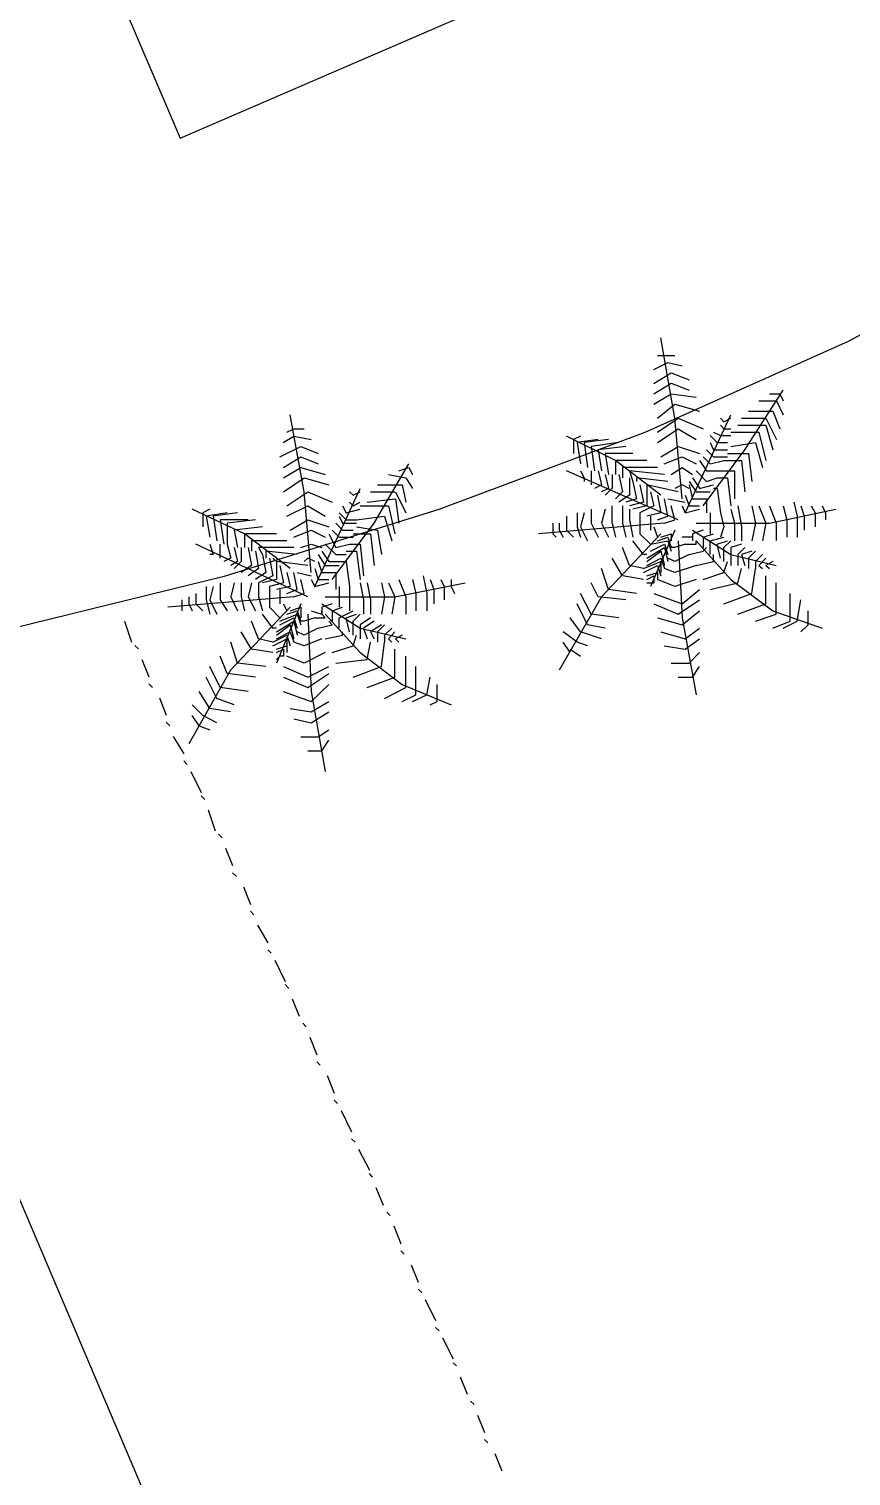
# Model space of a CAD drawing. Header units: millimetres. Extents: x -369 to -70, y -1414 to -1185.
# Drawn here: x -301.11 to -293.16, y -1338.97 to -1324.97 of the extents above; entities that cross this region are included whole.
import ezdxf

# ---------------------------------------------------------------- set-up
doc = ezdxf.new("R2010")
doc.units = ezdxf.units.MM
doc.header["$MEASUREMENT"] = 0
for name, color, linetype in [('10', 10, 'Continuous'), ('12', 12, 'Continuous'), ('14', 14, 'Continuous'), ('2', 2, 'Continuous'), ('64', 64, 'Continuous')]:
    doc.layers.add(name, color=color, linetype=linetype)

msp = doc.modelspace()

# ---------------------------------------------------------------- linework, layer by layer
at = {"layer": '10'}
msp.add_lwpolyline([(-298.057, -1322.099), (-300.83, -1323.25), (-299.647, -1326.023), (-296.906, -1324.841), (-298.057, -1322.099)], dxfattribs=at)
at = {"layer": '12'}
for points in [[(-300.187, -1330.695), (-300.119, -1330.899)], [(-300.051, -1330.963), (-300.087, -1330.931)], [(-300.019, -1331.067), (-299.951, -1331.235)], [(-299.915, -1331.339), (-299.951, -1331.303)], [(-299.847, -1331.439), (-299.783, -1331.606)], [(-299.747, -1331.71), (-299.783, -1331.674)], [(-299.715, -1331.81), (-299.612, -1331.978)], [(-299.58, -1332.082), (-299.612, -1332.046)], [(-299.544, -1332.15), (-299.444, -1332.354)], [(-299.408, -1332.422), (-299.444, -1332.386)], [(-299.376, -1332.522), (-299.308, -1332.725)], [(-299.24, -1332.793), (-299.276, -1332.757)], [(-299.208, -1332.893), (-299.14, -1333.061)], [(-299.104, -1333.165), (-299.14, -1333.129)], [(-299.036, -1333.265), (-298.968, -1333.437)], [(-298.936, -1333.537), (-298.968, -1333.501)], [(-298.9, -1333.637), (-298.8, -1333.808)], [(-298.768, -1333.908), (-298.8, -1333.876)], [(-298.732, -1333.976), (-298.632, -1334.18)], [(-298.596, -1334.248), (-298.632, -1334.212)], [(-298.564, -1334.348), (-298.497, -1334.516)], [(-298.429, -1334.62), (-298.461, -1334.584)], [(-298.393, -1334.72), (-298.325, -1334.891)], [(-298.293, -1334.991), (-298.325, -1334.959)], [(-298.225, -1335.091), (-298.157, -1335.263)], [(-298.125, -1335.363), (-298.157, -1335.331)], [(-298.089, -1335.431), (-297.989, -1335.635)], [(-297.953, -1335.735), (-297.989, -1335.703)], [(-297.921, -1335.803), (-297.817, -1336.006)], [(-297.785, -1336.074), (-297.817, -1336.038)], [(-297.753, -1336.174), (-297.685, -1336.346)], [(-297.617, -1336.446), (-297.649, -1336.414)], [(-297.581, -1336.546), (-297.513, -1336.718)], [(-297.481, -1336.818), (-297.513, -1336.786)], [(-297.414, -1336.922), (-297.346, -1337.089)], [(-297.31, -1337.189), (-297.346, -1337.157)], [(-297.278, -1337.257), (-297.178, -1337.461)], [(-297.142, -1337.561), (-297.178, -1337.529)], [(-297.11, -1337.629), (-297.006, -1337.833)], [(-296.974, -1337.901), (-297.006, -1337.869)], [(-296.938, -1338.005), (-296.87, -1338.172)], [(-296.802, -1338.272), (-296.838, -1338.24)], [(-296.77, -1338.376), (-296.702, -1338.544)], [(-296.67, -1338.644), (-296.702, -1338.612)], [(-296.602, -1338.748), (-296.534, -1338.916)]]:
    msp.add_lwpolyline(points, dxfattribs=at)
at = {"layer": '14'}
msp.add_lwpolyline([(-318.63, -1295.267), (-294.336, -1352.451)], dxfattribs=at)
at = {"layer": '2'}
msp.add_lwpolyline([(-303.4, -1331.135), (-301.27, -1330.763), (-299.208, -1330.256), (-297.142, -1329.612), (-295.148, -1328.869), (-293.181, -1327.986), (-291.287, -1326.971), (-289.461, -1325.888), (-287.702, -1324.637), (-286.012, -1323.318)], dxfattribs=at)
at = {"layer": '64'}
for points in [[(-294.792, -1329.512), (-294.86, -1328.733), (-294.996, -1327.954)], [(-295.028, -1328.126), (-294.964, -1328.126), (-294.964, -1328.126), (-294.86, -1328.126)], [(-295.064, -1328.261), (-294.928, -1328.193), (-294.792, -1328.225)], [(-295.064, -1328.397), (-294.896, -1328.293)], [(-294.896, -1328.293), (-294.724, -1328.361)], [(-295.064, -1328.497), (-294.896, -1328.393)], [(-294.896, -1328.393), (-294.724, -1328.461)], [(-294.588, -1329.58), (-294.184, -1329.037), (-293.813, -1328.461)], [(-295.064, -1328.597), (-294.896, -1328.497)], [(-295.028, -1328.733), (-294.86, -1328.597)], [(-294.896, -1328.497), (-294.656, -1328.529)], [(-294.86, -1328.597), (-294.624, -1328.665)], [(-294.049, -1328.565), (-293.881, -1328.565)], [(-293.945, -1328.497), (-293.845, -1328.497)], [(-293.877, -1328.565), (-293.813, -1328.701)], [(-293.845, -1328.497), (-293.813, -1328.565)], [(-298.381, -1330.224), (-298.449, -1329.444), (-298.584, -1328.701)], [(-295.028, -1328.869), (-294.828, -1328.733)], [(-294.828, -1328.733), (-294.588, -1328.837)], [(-294.76, -1329.648), (-294.32, -1328.701)], [(-294.42, -1328.733), (-294.388, -1328.769)], [(-294.388, -1328.769), (-294.32, -1328.733)], [(-294.216, -1328.733), (-293.981, -1328.733)], [(-294.148, -1328.665), (-293.913, -1328.665)], [(-293.981, -1328.733), (-293.877, -1328.937)], [(-293.913, -1328.665), (-293.845, -1328.837)], [(-298.616, -1328.869), (-298.548, -1328.837), (-298.548, -1328.837), (-298.449, -1328.837)], [(-295.028, -1328.969), (-294.828, -1328.837)], [(-294.828, -1328.837), (-294.656, -1328.937)], [(-294.488, -1328.869), (-294.42, -1328.901)], [(-294.42, -1328.801), (-294.388, -1328.837)], [(-294.388, -1328.837), (-294.32, -1328.837)], [(-294.32, -1328.869), (-294.049, -1328.869)], [(-294.252, -1328.801), (-293.981, -1328.801)], [(-294.049, -1328.869), (-293.981, -1329.141)], [(-293.981, -1328.801), (-293.913, -1329.037)], [(-298.684, -1329.105), (-298.481, -1329.005)], [(-298.652, -1328.969), (-298.548, -1328.905), (-298.381, -1328.937)], [(-298.481, -1329.005), (-298.313, -1329.073)], [(-294.996, -1329.476), (-295.435, -1329.141), (-295.911, -1328.905)], [(-295.775, -1328.905), (-295.843, -1328.937), (-295.843, -1328.937), (-295.843, -1329.073)], [(-295.603, -1328.937), (-295.807, -1328.969)], [(-295.807, -1328.969), (-295.775, -1329.173)], [(-295.503, -1328.937), (-295.739, -1328.969)], [(-295.739, -1328.969), (-295.707, -1329.209)], [(-295.403, -1328.969), (-295.671, -1329.005)], [(-295.671, -1329.005), (-295.639, -1329.241)], [(-295.335, -1329.005), (-295.603, -1329.037), (-295.603, -1329.037), (-295.571, -1329.241)], [(-294.996, -1329.105), (-294.828, -1329.005)], [(-294.828, -1329.005), (-294.624, -1329.073)], [(-294.52, -1328.901), (-294.452, -1328.969)], [(-294.52, -1328.969), (-294.488, -1329.037)], [(-294.452, -1328.969), (-294.352, -1328.969)], [(-294.42, -1328.901), (-294.32, -1328.901)], [(-294.32, -1329.005), (-294.081, -1328.969)], [(-294.081, -1328.969), (-294.013, -1329.209)], [(-298.648, -1329.209), (-298.481, -1329.105)], [(-298.481, -1329.105), (-298.313, -1329.173)], [(-295.267, -1329.073), (-295.535, -1329.073), (-295.535, -1329.073), (-295.503, -1329.276)], [(-295.435, -1329.141), (-295.435, -1329.276)], [(-295.132, -1329.141), (-295.435, -1329.141)], [(-294.964, -1329.173), (-294.792, -1329.105)], [(-294.792, -1329.105), (-294.656, -1329.173)], [(-294.624, -1329.141), (-294.556, -1329.241)], [(-294.588, -1329.105), (-294.52, -1329.173)], [(-294.556, -1329.037), (-294.488, -1329.105)], [(-294.52, -1329.173), (-294.388, -1329.141)], [(-294.488, -1329.037), (-294.352, -1329.037)], [(-294.488, -1329.105), (-294.352, -1329.105)], [(-294.388, -1329.141), (-294.216, -1329.141)], [(-294.352, -1329.073), (-294.148, -1329.073)], [(-294.216, -1329.141), (-294.184, -1329.444)], [(-294.148, -1329.073), (-294.117, -1329.344)], [(-298.648, -1329.308), (-298.481, -1329.209)], [(-298.481, -1329.209), (-298.245, -1329.276)], [(-298.177, -1330.292), (-297.769, -1329.748), (-297.434, -1329.173)], [(-297.633, -1329.276), (-297.465, -1329.308)], [(-297.533, -1329.241), (-297.434, -1329.209)], [(-297.434, -1329.209), (-297.398, -1329.276)], [(-294.828, -1329.716), (-295.911, -1329.241)], [(-295.775, -1329.241), (-295.739, -1329.308), (-295.739, -1329.308), (-295.739, -1329.344)], [(-295.671, -1329.241), (-295.671, -1329.344), (-295.671, -1329.344), (-295.671, -1329.376)], [(-295.603, -1329.241), (-295.571, -1329.376)], [(-295.535, -1329.276), (-295.503, -1329.412)], [(-295.467, -1329.276), (-295.467, -1329.412)], [(-295.403, -1329.276), (-295.367, -1329.444)], [(-295.367, -1329.209), (-295.367, -1329.308)], [(-295.028, -1329.209), (-295.367, -1329.209)], [(-295.299, -1329.241), (-295.267, -1329.344)], [(-294.96, -1329.276), (-295.299, -1329.241)], [(-294.896, -1329.276), (-294.792, -1329.209)], [(-294.792, -1329.209), (-294.692, -1329.276)], [(-294.656, -1329.241), (-294.556, -1329.344)], [(-294.556, -1329.241), (-294.42, -1329.241)], [(-294.42, -1329.241), (-294.284, -1329.241)], [(-294.284, -1329.241), (-294.284, -1329.512)], [(-298.648, -1329.444), (-298.449, -1329.308)], [(-298.616, -1329.58), (-298.413, -1329.444)], [(-298.449, -1329.308), (-298.209, -1329.376)], [(-298.413, -1329.444), (-298.177, -1329.544)], [(-298.345, -1330.36), (-297.905, -1329.412)], [(-298.009, -1329.444), (-297.973, -1329.476)], [(-297.973, -1329.476), (-297.905, -1329.444)], [(-297.805, -1329.444), (-297.569, -1329.444)], [(-297.737, -1329.376), (-297.501, -1329.376)], [(-297.565, -1329.444), (-297.465, -1329.648)], [(-297.501, -1329.376), (-297.465, -1329.544)], [(-297.465, -1329.308), (-297.398, -1329.412)], [(-295.571, -1329.376), (-295.639, -1329.412)], [(-295.503, -1329.412), (-295.571, -1329.444)], [(-295.471, -1329.412), (-295.535, -1329.476)], [(-295.367, -1329.444), (-295.435, -1329.512)], [(-295.299, -1329.308), (-295.299, -1329.476)], [(-295.267, -1329.344), (-295.232, -1329.512)], [(-295.232, -1329.308), (-295.232, -1329.344)], [(-294.928, -1329.344), (-295.232, -1329.308)], [(-295.2, -1329.376), (-295.164, -1329.544)], [(-295.096, -1329.444), (-295.064, -1329.58), (-295.2, -1329.648)], [(-295.132, -1329.376), (-295.132, -1329.412)], [(-294.828, -1329.444), (-295.132, -1329.376)], [(-295.132, -1329.412), (-295.132, -1329.58)], [(-294.792, -1329.376), (-294.86, -1329.412)], [(-294.724, -1329.412), (-294.792, -1329.376)], [(-294.724, -1329.344), (-294.656, -1329.444)], [(-294.724, -1329.376), (-294.692, -1329.512)], [(-294.692, -1329.308), (-294.624, -1329.408)], [(-294.656, -1329.444), (-294.52, -1329.444)], [(-294.624, -1329.412), (-294.488, -1329.376)], [(-294.556, -1329.344), (-294.452, -1329.308)], [(-294.488, -1329.408), (-294.452, -1329.408)], [(-294.452, -1329.308), (-294.352, -1329.308)], [(-294.452, -1329.412), (-294.42, -1329.648)], [(-294.352, -1329.308), (-294.32, -1329.58)], [(-298.616, -1329.68), (-298.413, -1329.58)], [(-298.413, -1329.58), (-298.245, -1329.68)], [(-298.077, -1329.58), (-298.041, -1329.648)], [(-298.009, -1329.544), (-297.973, -1329.58)], [(-297.973, -1329.58), (-297.905, -1329.544)], [(-297.905, -1329.58), (-297.633, -1329.58)], [(-297.837, -1329.544), (-297.569, -1329.512)], [(-297.633, -1329.58), (-297.569, -1329.852)], [(-297.565, -1329.512), (-297.533, -1329.748)], [(-295.471, -1329.58), (-295.471, -1329.748)], [(-295.299, -1329.476), (-295.403, -1329.544)], [(-295.367, -1329.58), (-295.367, -1329.748)], [(-295.232, -1329.512), (-295.335, -1329.544)], [(-295.164, -1329.544), (-295.299, -1329.58)], [(-295.132, -1329.58), (-295.267, -1329.612)], [(-295.028, -1329.476), (-294.996, -1329.648), (-294.996, -1329.648), (-295.132, -1329.68)], [(-294.928, -1329.68), (-294.96, -1329.512)], [(-294.928, -1329.512), (-294.76, -1329.544)], [(-294.86, -1329.716), (-294.896, -1329.58)], [(-294.792, -1329.58), (-294.76, -1329.648), (-294.624, -1329.612)], [(-294.76, -1329.476), (-294.724, -1329.58)], [(-294.724, -1329.58), (-294.624, -1329.58)], [(-294.692, -1329.512), (-294.556, -1329.512)], [(-294.556, -1329.512), (-294.556, -1329.648)], [(-294.252, -1329.58), (-294.216, -1329.784)], [(-294.117, -1329.58), (-294.081, -1329.748), (-294.081, -1329.748), (-294.117, -1329.92)], [(-294.049, -1329.58), (-293.981, -1329.748), (-293.981, -1329.748), (-294.013, -1329.92)], [(-293.945, -1329.58), (-293.881, -1329.748), (-293.881, -1329.748), (-293.881, -1329.916)], [(-293.813, -1329.58), (-293.777, -1329.716)], [(-293.709, -1329.544), (-293.677, -1329.68), (-293.677, -1329.884)], [(-293.641, -1329.58), (-293.609, -1329.68)], [(-293.541, -1329.58), (-293.505, -1329.648), (-293.505, -1329.784)], [(-293.437, -1329.58), (-293.405, -1329.648), (-293.405, -1329.648), (-293.405, -1329.716)], [(-298.584, -1330.188), (-299.024, -1329.852), (-299.532, -1329.612)], [(-299.36, -1329.612), (-299.428, -1329.648), (-299.428, -1329.648), (-299.428, -1329.784)], [(-299.192, -1329.648), (-299.396, -1329.68)], [(-299.396, -1329.68), (-299.36, -1329.884)], [(-299.092, -1329.648), (-299.328, -1329.68)], [(-299.328, -1329.68), (-299.292, -1329.92)], [(-299.26, -1329.716), (-299.224, -1329.952)], [(-298.988, -1329.716), (-299.26, -1329.716)], [(-298.92, -1329.716), (-299.192, -1329.748), (-299.192, -1329.748), (-299.192, -1329.952)], [(-298.584, -1329.816), (-298.413, -1329.716)], [(-298.413, -1329.716), (-298.209, -1329.784)], [(-298.109, -1329.648), (-298.041, -1329.716)], [(-298.109, -1329.68), (-298.077, -1329.748)], [(-298.041, -1329.648), (-297.905, -1329.612)], [(-298.041, -1329.716), (-297.941, -1329.716)], [(-297.941, -1329.716), (-297.669, -1329.68)], [(-297.669, -1329.68), (-297.601, -1329.92)], [(-295.911, -1329.68), (-295.911, -1329.816)], [(-295.807, -1329.648), (-295.807, -1329.784)], [(-295.739, -1329.648), (-295.775, -1329.784)], [(-295.671, -1329.612), (-295.671, -1329.748)], [(-295.535, -1329.612), (-295.571, -1329.748)], [(-295.299, -1329.612), (-295.299, -1329.716), (-295.299, -1329.716), (-295.267, -1329.884)], [(-295.2, -1329.648), (-295.2, -1329.716)], [(-295.2, -1329.716), (-295.2, -1329.852)], [(-295.096, -1329.68), (-295.096, -1329.748)], [(-295.028, -1329.716), (-294.928, -1329.68)], [(-294.96, -1329.748), (-294.86, -1329.716)], [(-294.656, -1329.748), (-293.945, -1329.748), (-293.305, -1329.612)], [(-294.52, -1329.648), (-294.52, -1329.784)], [(-294.42, -1329.648), (-294.388, -1329.784)], [(-294.32, -1329.612), (-294.284, -1329.748)], [(-293.777, -1329.716), (-293.777, -1329.884)], [(-293.609, -1329.68), (-293.609, -1329.816)], [(-298.852, -1329.784), (-299.124, -1329.816), (-299.124, -1329.816), (-299.092, -1329.984)], [(-299.024, -1329.852), (-299.024, -1329.984)], [(-298.716, -1329.852), (-299.024, -1329.852)], [(-298.548, -1329.884), (-298.381, -1329.816)], [(-298.381, -1329.816), (-298.245, -1329.884)], [(-298.209, -1329.852), (-298.141, -1329.984)], [(-298.177, -1329.816), (-298.109, -1329.884)], [(-298.141, -1329.748), (-298.077, -1329.816)], [(-298.077, -1329.748), (-297.941, -1329.748)], [(-298.077, -1329.816), (-297.973, -1329.816)], [(-297.973, -1329.852), (-297.805, -1329.852)], [(-297.941, -1329.784), (-297.737, -1329.816)], [(-297.805, -1329.852), (-297.769, -1330.156)], [(-297.737, -1329.816), (-297.701, -1330.052)], [(-294.964, -1329.748), (-296.179, -1329.852)], [(-296.043, -1329.748), (-296.043, -1329.852), (-296.043, -1329.852), (-296.011, -1329.884)], [(-295.979, -1329.748), (-295.979, -1329.816), (-295.943, -1329.884)], [(-294.996, -1329.852), (-295.571, -1330.459), (-295.979, -1331.171)], [(-295.911, -1329.816), (-295.843, -1329.884)], [(-295.807, -1329.784), (-295.775, -1329.884)], [(-295.775, -1329.784), (-295.707, -1329.92)], [(-295.671, -1329.748), (-295.603, -1329.884)], [(-295.571, -1329.748), (-295.503, -1329.884)], [(-295.467, -1329.748), (-295.435, -1329.884)], [(-295.367, -1329.748), (-295.335, -1329.884)], [(-295.096, -1329.952), (-295.2, -1329.852)], [(-295.096, -1329.748), (-295.096, -1329.816)], [(-294.86, -1329.816), (-295.096, -1330.36)], [(-295.064, -1329.784), (-295.028, -1329.884)], [(-294.996, -1329.884), (-294.896, -1329.852)], [(-294.896, -1329.852), (-294.896, -1329.92)], [(-294.588, -1329.816), (-294.692, -1329.852)], [(-294.692, -1329.816), (-294.32, -1330.052), (-293.881, -1330.156)], [(-294.692, -1329.852), (-294.692, -1329.92)], [(-294.588, -1329.884), (-294.488, -1329.852)], [(-294.52, -1329.784), (-294.52, -1329.852)], [(-294.388, -1329.784), (-294.42, -1329.884)], [(-294.284, -1329.748), (-294.284, -1329.92)], [(-294.216, -1329.784), (-294.216, -1329.92)], [(-298.413, -1330.459), (-299.496, -1329.952)], [(-299.36, -1329.952), (-299.328, -1330.052), (-299.328, -1330.052), (-299.36, -1330.052)], [(-299.26, -1330.088), (-299.26, -1330.088), (-299.26, -1330.088), (-299.26, -1329.952)], [(-299.192, -1329.952), (-299.156, -1330.088)], [(-299.124, -1329.984), (-299.092, -1330.12)], [(-299.056, -1329.984), (-299.056, -1330.12)], [(-298.988, -1329.984), (-298.956, -1330.156)], [(-298.956, -1329.92), (-298.956, -1330.02)], [(-298.616, -1329.92), (-298.956, -1329.92)], [(-298.888, -1329.984), (-298.852, -1330.052)], [(-298.548, -1329.984), (-298.888, -1329.984)], [(-298.481, -1329.984), (-298.381, -1329.952)], [(-298.381, -1329.952), (-298.277, -1329.984)], [(-298.245, -1329.952), (-298.141, -1330.052)], [(-298.141, -1329.984), (-298.009, -1329.952)], [(-298.109, -1329.884), (-297.973, -1329.884)], [(-298.009, -1329.952), (-297.905, -1329.952)], [(-297.905, -1329.952), (-297.873, -1330.256)], [(-295.299, -1330.156), (-295.367, -1329.984)], [(-295.164, -1330.052), (-295.267, -1329.92)], [(-295.132, -1330.088), (-294.96, -1329.984), (-294.96, -1329.984), (-294.928, -1330.12)], [(-295.096, -1329.952), (-294.928, -1329.92)], [(-295.096, -1330.02), (-294.96, -1329.952)], [(-295.028, -1329.92), (-294.928, -1329.884)], [(-294.96, -1329.952), (-294.928, -1330.052)], [(-294.928, -1329.884), (-294.896, -1329.984)], [(-294.928, -1329.92), (-294.896, -1330.02)], [(-294.86, -1329.984), (-294.896, -1329.984)], [(-294.76, -1329.952), (-294.86, -1329.984)], [(-294.828, -1329.92), (-294.792, -1330.663), (-294.656, -1331.407)], [(-294.692, -1329.884), (-294.692, -1329.884), (-294.692, -1329.884), (-294.792, -1329.884)], [(-294.76, -1329.952), (-294.656, -1329.952)], [(-294.656, -1329.952), (-294.656, -1329.92)], [(-294.656, -1329.92), (-294.32, -1330.292), (-293.913, -1330.595), (-293.437, -1330.763)], [(-294.588, -1329.884), (-294.588, -1329.984)], [(-294.588, -1330.02), (-294.556, -1329.984)], [(-294.52, -1329.92), (-294.388, -1329.884)], [(-294.52, -1330.052), (-294.52, -1329.92)], [(-294.452, -1329.952), (-294.352, -1329.92)], [(-294.42, -1330.088), (-294.452, -1329.952)], [(-294.388, -1329.984), (-294.32, -1329.92)], [(-294.388, -1330.12), (-294.388, -1329.984)], [(-294.216, -1329.952), (-294.32, -1329.984)], [(-294.32, -1329.984), (-294.32, -1330.156)], [(-294.184, -1329.984), (-294.252, -1330.052)], [(-299.16, -1330.088), (-299.224, -1330.12)], [(-299.092, -1330.12), (-299.156, -1330.156)], [(-299.056, -1330.12), (-299.124, -1330.188)], [(-298.92, -1330.02), (-298.888, -1330.188)], [(-298.852, -1330.052), (-298.82, -1330.224)], [(-298.82, -1330.02), (-298.82, -1330.088)], [(-298.517, -1330.052), (-298.82, -1330.02)], [(-298.784, -1330.088), (-298.752, -1330.256)], [(-298.716, -1330.12), (-298.752, -1330.088)], [(-298.716, -1330.12), (-298.716, -1330.292)], [(-298.413, -1330.156), (-298.716, -1330.12)], [(-298.413, -1330.088), (-298.449, -1330.12)], [(-298.345, -1330.12), (-298.413, -1330.088)], [(-298.313, -1330.052), (-298.245, -1330.156)], [(-298.313, -1330.12), (-298.277, -1330.224)], [(-298.277, -1330.02), (-298.209, -1330.12)], [(-298.209, -1330.12), (-298.077, -1330.12)], [(-298.141, -1330.052), (-298.041, -1330.052)], [(-298.077, -1330.12), (-298.041, -1330.12)], [(-298.041, -1330.02), (-297.941, -1330.02)], [(-298.041, -1330.12), (-298.009, -1330.36)], [(-297.941, -1330.02), (-297.905, -1330.292)], [(-295.367, -1330.256), (-295.467, -1330.088)], [(-295.132, -1330.052), (-295.164, -1330.052)], [(-295.164, -1330.188), (-294.996, -1330.12)], [(-295.132, -1330.12), (-294.996, -1330.02), (-294.996, -1330.02), (-294.96, -1330.156)], [(-295.132, -1330.156), (-294.996, -1330.088)], [(-294.996, -1330.088), (-294.96, -1330.188)], [(-294.996, -1330.12), (-294.996, -1330.224)], [(-294.86, -1330.12), (-294.928, -1330.088)], [(-294.724, -1330.052), (-294.86, -1330.12)], [(-294.724, -1330.052), (-294.588, -1330.02)], [(-294.656, -1330.156), (-294.488, -1330.12), (-294.488, -1330.12), (-294.488, -1330.052)], [(-294.388, -1330.224), (-294.352, -1330.12)], [(-294.252, -1330.052), (-294.252, -1330.156)], [(-294.117, -1330.02), (-294.216, -1330.052)], [(-294.216, -1330.052), (-294.184, -1330.156)], [(-294.081, -1330.02), (-294.148, -1330.088), (-294.148, -1330.088), (-294.148, -1330.188)], [(-294.013, -1330.052), (-294.081, -1330.12), (-294.081, -1330.188)], [(-293.981, -1330.088), (-294.049, -1330.156)], [(-293.913, -1330.12), (-293.981, -1330.156), (-293.981, -1330.156), (-293.945, -1330.188)], [(-298.956, -1330.156), (-299.056, -1330.224)], [(-298.888, -1330.188), (-298.988, -1330.256)], [(-298.82, -1330.224), (-298.92, -1330.292)], [(-298.752, -1330.256), (-298.888, -1330.324)], [(-298.684, -1330.156), (-298.648, -1330.324), (-298.784, -1330.36)], [(-298.616, -1330.224), (-298.584, -1330.36), (-298.584, -1330.36), (-298.716, -1330.391)], [(-298.517, -1330.391), (-298.548, -1330.224)], [(-298.517, -1330.224), (-298.381, -1330.256)], [(-298.345, -1330.188), (-298.313, -1330.292)], [(-298.277, -1330.224), (-298.141, -1330.224)], [(-298.245, -1330.156), (-298.109, -1330.156)], [(-298.141, -1330.224), (-298.141, -1330.391)], [(-297.298, -1330.256), (-297.262, -1330.427), (-297.262, -1330.595)], [(-295.503, -1330.391), (-295.571, -1330.188)], [(-295.164, -1330.292), (-295.367, -1330.256)], [(-295.164, -1330.188), (-295.299, -1330.156)], [(-295.164, -1330.224), (-295.028, -1330.156)], [(-295.132, -1330.256), (-295.028, -1330.224)], [(-295.132, -1330.292), (-295.064, -1330.256)], [(-295.064, -1330.256), (-295.064, -1330.324)], [(-295.028, -1330.156), (-294.996, -1330.256)], [(-295.028, -1330.224), (-295.028, -1330.292)], [(-294.86, -1330.224), (-294.96, -1330.188)], [(-294.656, -1330.156), (-294.86, -1330.224)], [(-294.588, -1330.292), (-294.388, -1330.224)], [(-294.252, -1330.324), (-294.216, -1330.188)], [(-294.117, -1330.427), (-294.081, -1330.188)], [(-294.049, -1330.156), (-294.013, -1330.188)], [(-293.981, -1330.527), (-293.981, -1330.256)], [(-299.496, -1330.427), (-299.496, -1330.527)], [(-299.396, -1330.36), (-299.396, -1330.491)], [(-299.328, -1330.36), (-299.36, -1330.491)], [(-299.26, -1330.324), (-299.26, -1330.491)], [(-299.124, -1330.324), (-299.156, -1330.459)], [(-299.056, -1330.324), (-299.056, -1330.459)], [(-298.956, -1330.324), (-298.988, -1330.459)], [(-298.888, -1330.324), (-298.888, -1330.459), (-298.888, -1330.459), (-298.852, -1330.595)], [(-298.716, -1330.292), (-298.852, -1330.324)], [(-298.784, -1330.36), (-298.784, -1330.459)], [(-298.684, -1330.391), (-298.684, -1330.459)], [(-298.616, -1330.427), (-298.517, -1330.391)], [(-298.548, -1330.459), (-298.449, -1330.427)], [(-298.449, -1330.427), (-298.481, -1330.292)], [(-298.381, -1330.292), (-298.345, -1330.36), (-298.209, -1330.324)], [(-298.313, -1330.292), (-298.209, -1330.292)], [(-298.245, -1330.459), (-297.569, -1330.459), (-296.89, -1330.324)], [(-298.109, -1330.36), (-298.109, -1330.491)], [(-298.009, -1330.36), (-298.009, -1330.491)], [(-297.905, -1330.324), (-297.873, -1330.491)], [(-297.837, -1330.324), (-297.805, -1330.491)], [(-297.701, -1330.324), (-297.669, -1330.459), (-297.669, -1330.459), (-297.701, -1330.627)], [(-297.633, -1330.324), (-297.569, -1330.459), (-297.569, -1330.459), (-297.601, -1330.627)], [(-297.533, -1330.292), (-297.465, -1330.459), (-297.465, -1330.459), (-297.465, -1330.627)], [(-297.398, -1330.292), (-297.366, -1330.427)], [(-297.366, -1330.427), (-297.366, -1330.595)], [(-297.23, -1330.292), (-297.194, -1330.391)], [(-297.194, -1330.391), (-297.194, -1330.527)], [(-297.126, -1330.292), (-297.094, -1330.36), (-297.094, -1330.491)], [(-297.026, -1330.292), (-297.026, -1330.36), (-297.026, -1330.36), (-296.994, -1330.427)], [(-295.671, -1330.627), (-295.775, -1330.427)], [(-295.603, -1330.459), (-295.671, -1330.324)], [(-295.232, -1330.427), (-295.503, -1330.391)], [(-295.132, -1330.324), (-295.064, -1330.324)], [(-295.064, -1330.427), (-294.792, -1330.527)], [(-294.86, -1330.36), (-295.028, -1330.292)], [(-294.656, -1330.292), (-294.86, -1330.36)], [(-294.792, -1330.527), (-294.624, -1330.391)], [(-294.52, -1330.391), (-294.252, -1330.324)], [(-294.388, -1330.527), (-294.117, -1330.427)], [(-293.881, -1330.627), (-293.881, -1330.324)], [(-293.745, -1330.695), (-293.745, -1330.427)], [(-298.548, -1330.459), (-299.767, -1330.559)], [(-299.632, -1330.491), (-299.632, -1330.559), (-299.632, -1330.559), (-299.632, -1330.595)], [(-299.564, -1330.459), (-299.564, -1330.527), (-299.532, -1330.595)], [(-298.584, -1330.559), (-299.16, -1331.171), (-299.564, -1331.882)], [(-299.496, -1330.527), (-299.428, -1330.595)], [(-299.396, -1330.491), (-299.36, -1330.627)], [(-299.36, -1330.491), (-299.292, -1330.627)], [(-299.26, -1330.491), (-299.192, -1330.595)], [(-299.156, -1330.459), (-299.092, -1330.595)], [(-299.056, -1330.459), (-299.024, -1330.595)], [(-298.988, -1330.459), (-298.92, -1330.595)], [(-298.784, -1330.459), (-298.784, -1330.559)], [(-298.684, -1330.663), (-298.784, -1330.559)], [(-298.481, -1330.527), (-298.716, -1331.103)], [(-298.684, -1330.459), (-298.684, -1330.527)], [(-298.648, -1330.527), (-298.616, -1330.595)], [(-298.584, -1330.595), (-298.481, -1330.559)], [(-298.481, -1330.559), (-298.481, -1330.663)], [(-298.177, -1330.527), (-298.277, -1330.559)], [(-298.277, -1330.527), (-297.905, -1330.763), (-297.465, -1330.867)], [(-298.277, -1330.559), (-298.277, -1330.627), (-298.277, -1330.595)], [(-298.177, -1330.595), (-298.077, -1330.559)], [(-298.109, -1330.491), (-298.109, -1330.559)], [(-298.009, -1330.491), (-298.009, -1330.595)], [(-297.873, -1330.491), (-297.873, -1330.627)], [(-297.805, -1330.491), (-297.805, -1330.627)], [(-295.707, -1330.731), (-295.807, -1330.527)], [(-295.335, -1330.491), (-295.603, -1330.459)], [(-295.064, -1330.527), (-294.828, -1330.627)], [(-294.828, -1330.627), (-294.624, -1330.491)], [(-294.252, -1330.627), (-293.981, -1330.527)], [(-293.677, -1330.695), (-293.641, -1330.491)], [(-298.888, -1330.867), (-298.956, -1330.695)], [(-298.752, -1330.763), (-298.852, -1330.627)], [(-298.716, -1330.799), (-298.548, -1330.695), (-298.548, -1330.695), (-298.517, -1330.831)], [(-298.684, -1330.695), (-298.517, -1330.627)], [(-298.684, -1330.731), (-298.548, -1330.663)], [(-298.616, -1330.627), (-298.517, -1330.595)], [(-298.548, -1330.663), (-298.517, -1330.763)], [(-298.517, -1330.595), (-298.481, -1330.695)], [(-298.517, -1330.627), (-298.481, -1330.731)], [(-298.449, -1330.695), (-298.481, -1330.695)], [(-298.345, -1330.663), (-298.449, -1330.695)], [(-298.413, -1330.627), (-298.381, -1331.375), (-298.245, -1332.15)], [(-298.381, -1330.595), (-298.277, -1330.627)], [(-298.345, -1330.663), (-298.245, -1330.663)], [(-298.245, -1330.663), (-298.277, -1330.627)], [(-298.245, -1330.627), (-297.905, -1330.999), (-297.501, -1331.307), (-297.026, -1331.506)], [(-298.177, -1330.731), (-298.209, -1330.695)], [(-298.177, -1330.595), (-298.177, -1330.695)], [(-298.109, -1330.663), (-297.973, -1330.595)], [(-298.109, -1330.763), (-298.109, -1330.663)], [(-298.041, -1330.663), (-297.941, -1330.627)], [(-298.009, -1330.799), (-298.041, -1330.663)], [(-297.973, -1330.695), (-297.905, -1330.627)], [(-297.973, -1330.831), (-297.973, -1330.695)], [(-297.805, -1330.663), (-297.905, -1330.731)], [(-297.769, -1330.695), (-297.873, -1330.763)], [(-295.775, -1330.799), (-295.875, -1330.663)], [(-295.403, -1330.663), (-295.671, -1330.627)], [(-295.028, -1330.663), (-294.792, -1330.731)], [(-294.792, -1330.731), (-294.624, -1330.595)], [(-294.081, -1330.695), (-293.881, -1330.627)], [(-293.913, -1330.763), (-293.745, -1330.695)], [(-293.813, -1330.763), (-293.677, -1330.695)], [(-293.573, -1330.731), (-293.573, -1330.595)], [(-298.956, -1330.967), (-299.056, -1330.799)], [(-298.716, -1330.763), (-298.752, -1330.763)], [(-298.752, -1330.899), (-298.616, -1330.831)], [(-298.716, -1330.831), (-298.584, -1330.731), (-298.584, -1330.731), (-298.548, -1330.867)], [(-298.716, -1330.867), (-298.584, -1330.799)], [(-298.616, -1330.831), (-298.584, -1330.935)], [(-298.584, -1330.799), (-298.548, -1330.899)], [(-298.449, -1330.831), (-298.517, -1330.799)], [(-298.313, -1330.763), (-298.449, -1330.831)], [(-298.313, -1330.763), (-298.177, -1330.731)], [(-298.245, -1330.867), (-298.077, -1330.831), (-298.077, -1330.831), (-298.077, -1330.799)], [(-297.973, -1330.935), (-297.941, -1330.831)], [(-297.905, -1330.731), (-297.905, -1330.867)], [(-297.873, -1330.763), (-297.837, -1330.867)], [(-297.701, -1330.731), (-297.805, -1330.799)], [(-297.805, -1330.799), (-297.769, -1330.867)], [(-297.669, -1330.731), (-297.737, -1330.799), (-297.737, -1330.799), (-297.737, -1330.899)], [(-297.601, -1330.763), (-297.669, -1330.831), (-297.669, -1330.899)], [(-297.569, -1330.799), (-297.633, -1330.867)], [(-297.501, -1330.831), (-297.565, -1330.867), (-297.565, -1330.867), (-297.533, -1330.899)], [(-295.807, -1330.899), (-295.943, -1330.799)], [(-295.571, -1330.867), (-295.775, -1330.799)], [(-295.535, -1330.763), (-295.707, -1330.731)], [(-294.996, -1330.799), (-294.76, -1330.867)], [(-294.76, -1330.867), (-294.624, -1330.763)], [(-293.641, -1330.799), (-293.573, -1330.731)], [(-299.092, -1331.103), (-299.156, -1330.899)], [(-298.752, -1330.999), (-298.956, -1330.967)], [(-298.752, -1330.899), (-298.888, -1330.867)], [(-298.752, -1330.935), (-298.616, -1330.867)], [(-298.716, -1330.967), (-298.616, -1330.935)], [(-298.716, -1330.999), (-298.648, -1330.967)], [(-298.648, -1330.967), (-298.648, -1331.035), (-298.648, -1331.035), (-298.684, -1331.035)], [(-298.616, -1330.867), (-298.616, -1330.967)], [(-298.616, -1330.935), (-298.616, -1330.999)], [(-298.449, -1330.935), (-298.548, -1330.899)], [(-298.277, -1330.867), (-298.449, -1330.935)], [(-298.177, -1330.999), (-297.973, -1330.935)], [(-297.837, -1331.067), (-297.805, -1330.899)], [(-297.701, -1331.135), (-297.669, -1330.899)], [(-297.633, -1330.867), (-297.601, -1330.899)], [(-297.569, -1331.239), (-297.569, -1330.967)], [(-295.875, -1330.999), (-295.943, -1330.899)], [(-295.875, -1330.967), (-295.775, -1331.035)], [(-295.707, -1330.935), (-295.807, -1330.899)], [(-294.964, -1330.935), (-294.76, -1330.967)], [(-294.76, -1330.967), (-294.624, -1330.867)], [(-299.192, -1331.203), (-299.26, -1331.035)], [(-298.82, -1331.135), (-299.092, -1331.103)], [(-298.716, -1331.067), (-298.684, -1331.035)], [(-298.449, -1331.103), (-298.616, -1331.035)], [(-298.245, -1330.999), (-298.449, -1331.103)], [(-298.141, -1331.103), (-297.837, -1331.067)], [(-297.465, -1331.339), (-297.465, -1331.035)], [(-294.896, -1331.103), (-294.724, -1331.103)], [(-294.724, -1331.103), (-294.624, -1330.999)], [(-299.292, -1331.443), (-299.396, -1331.239)], [(-299.26, -1331.339), (-299.36, -1331.135)], [(-298.92, -1331.239), (-299.192, -1331.203)], [(-298.648, -1331.135), (-298.413, -1331.239)], [(-298.648, -1331.239), (-298.413, -1331.339)], [(-298.413, -1331.239), (-298.209, -1331.135)], [(-298.413, -1331.339), (-298.209, -1331.203)], [(-297.973, -1331.239), (-297.701, -1331.135)], [(-297.837, -1331.339), (-297.569, -1331.239)], [(-297.366, -1331.407), (-297.366, -1331.135)], [(-297.262, -1331.407), (-297.23, -1331.239)], [(-294.828, -1331.239), (-294.692, -1331.239)], [(-294.692, -1331.239), (-294.624, -1331.135)], [(-299.36, -1331.542), (-299.464, -1331.375)], [(-298.988, -1331.375), (-299.26, -1331.339)], [(-298.652, -1331.375), (-298.381, -1331.474)], [(-298.381, -1331.474), (-298.209, -1331.307)], [(-297.669, -1331.443), (-297.465, -1331.339)], [(-297.501, -1331.474), (-297.366, -1331.407)], [(-297.398, -1331.474), (-297.262, -1331.407)], [(-297.162, -1331.474), (-297.162, -1331.307)], [(-299.428, -1331.61), (-299.532, -1331.506)], [(-299.16, -1331.574), (-299.36, -1331.542)], [(-299.124, -1331.506), (-299.292, -1331.443)], [(-298.584, -1331.542), (-298.381, -1331.574)], [(-298.381, -1331.574), (-298.209, -1331.474)], [(-297.23, -1331.506), (-297.162, -1331.474)], [(-299.464, -1331.71), (-299.532, -1331.61)], [(-299.292, -1331.678), (-299.428, -1331.61)], [(-298.548, -1331.642), (-298.381, -1331.678)], [(-298.381, -1331.678), (-298.209, -1331.574)], [(-299.464, -1331.71), (-299.36, -1331.746)], [(-298.481, -1331.814), (-298.313, -1331.814)], [(-298.313, -1331.814), (-298.209, -1331.746)], [(-298.413, -1331.95), (-298.277, -1331.95)], [(-298.277, -1331.95), (-298.209, -1331.846)]]:
    msp.add_lwpolyline(points, dxfattribs=at)

doc.saveas('drawing.dxf')
